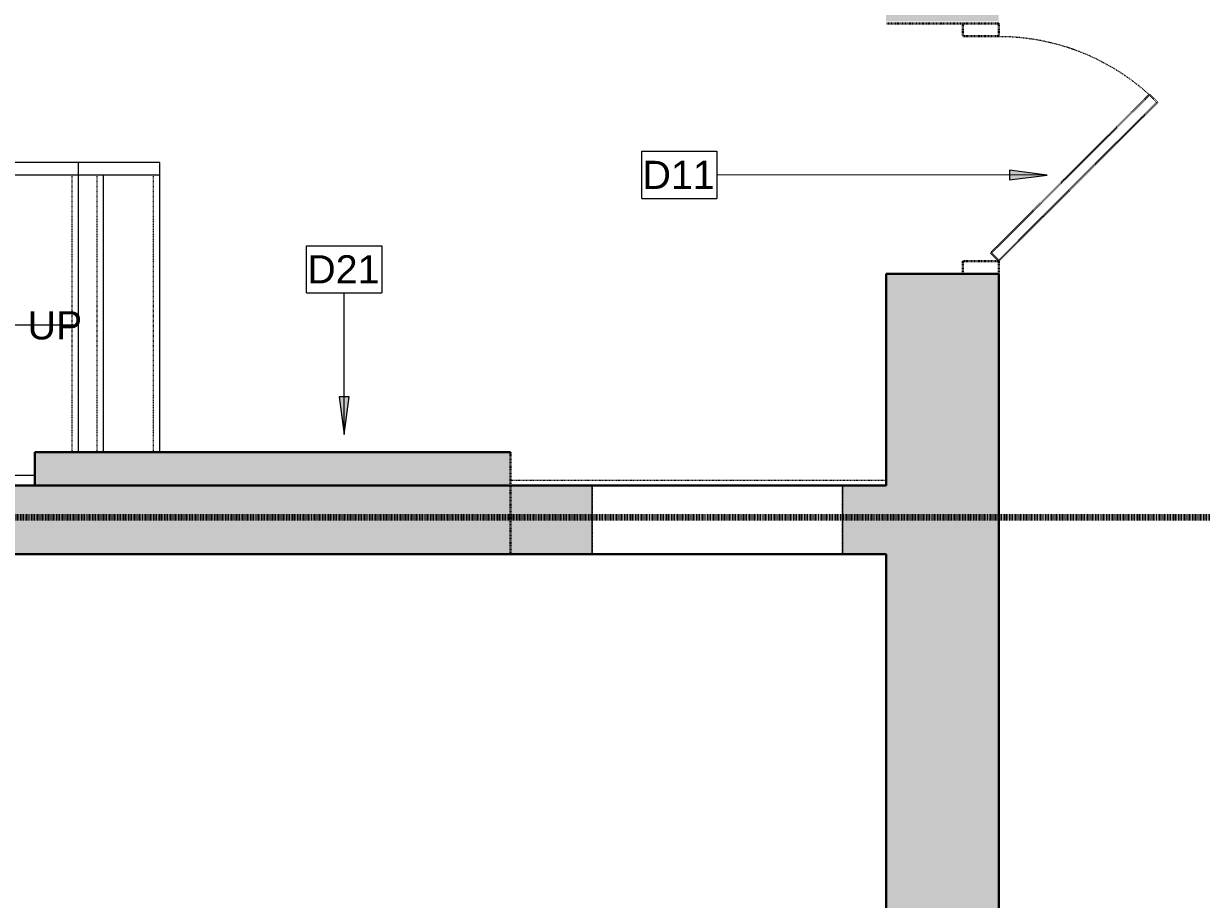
# Model space of a CAD drawing. Header units: inches. Extents: x -1176 to 1551, y -3558 to 978.
# Drawn here: x -909.8 to -721.7, y -229.1 to -89.1 of the extents above; entities that cross this region are included whole.
import ezdxf

# ---------------------------------------------------------------- set-up
doc = ezdxf.new("R2010")
doc.units = ezdxf.units.IN
doc.header["$MEASUREMENT"] = 0
for name, pattern in [('Dash', [0.25, 0.125, -0.125]), ('Demolished', [0.1875, 0.125, -0.0625]), ('Overhead 1_16_', [0.101562, 0.0625, -0.039062])]:
    doc.linetypes.add(name, pattern=pattern)
for name, color, linetype, lineweight in [('A-ANNO-KEYN', 231, 'Continuous', 9), ('A-ANNO-MATC', 214, 'Dash', 140), ('A-DOOR', 31, 'Continuous', 18), ('A-DOOR-FRAM', 31, 'Continuous', 30), ('A-WALL', 113, 'Continuous', 18), ('A-WALL-PATT', 111, 'Continuous', 18), ('S-STRS', 31, 'Demolished', 9), ('S-STRS-ANNO', 31, 'Continuous', 9), ('S-STRS-IDEN', 31, 'Continuous', 9)]:
    doc.layers.add(name, color=color, linetype=linetype, lineweight=lineweight)
doc.styles.add('Arial', font='arial.ttf', dxfattribs={"height": 4.5})
doc.styles.add('Swis721 Lt BT', font='swissl.ttf', dxfattribs={"height": 4.5})

# ---------------------------------------------------------------- blocks, each defined once
blk = doc.blocks.new('Single Flush - OTJ_SOLIDFLUSH_ALUM 3_  80_H-7707704-1st Floor Demo')
at = {"layer": 'A-DOOR', "color": 10, "linetype": 'Demolished', "lineweight": 30}
for p, q in [((-7.42, 34.32), (-8.65, 33.09)), ((17.91, 9), (-7.42, 34.32)), ((-8.65, 33.09), (16.67, 7.76)), ((16.67, 7.76), (17.91, 9))]:
    blk.add_line(p, q, dxfattribs=at)
at = {"layer": 'A-DOOR', "color": 7, "linetype": 'Demolished', "lineweight": 9}
blk.add_arc((17.91, 9), 35.81, 135, 180.5, dxfattribs=at)
at = {"layer": 'A-DOOR-FRAM', "color": 10, "linetype": 'Demolished'}
for p, q in [((-20, 3.25), (-20, 9)), ((-20, 9), (-18, 9)), ((-18, 3.25), (-18, 9)), ((18, 3.25), (18, 9)), ((18, 9), (20, 9)), ((20, 3.25), (20, 9)), ((-20, 3.25), (-18, 3.25)), ((18, 3.25), (20, 3.25))]:
    blk.add_line(p, q, dxfattribs=at)
blk = doc.blocks.new('Keynote Tag - Keynote Number - Boxed-135510-1st Floor Demo')
at = {"layer": 'A-ANNO-KEYN'}
for p, q in [((-0.125, -0.0792), (-0.125, 0.0781)), ((-0.125, 0.0781), (0.125, 0.0781)), ((0.125, 0.0781), (0.125, -0.0792)), ((-0.125, -0.0792), (0.125, -0.0792))]:
    blk.add_line(p, q, dxfattribs=at)

msp = doc.modelspace()

# ---------------------------------------------------------------- hatches: boundary and pattern name
at = {"layer": 'A-ANNO-KEYN'}
for points in [[(-746.33, -113.31), (-752.33, -112.51), (-752.34, -114.09)], [(-858.62, -154.77), (-857.83, -148.77), (-859.41, -148.77)]]:
    msp.add_hatch(color=256, dxfattribs=at).paths.add_polyline_path(points, flags=0)
at = {"layer": 'A-WALL-PATT'}
h = msp.add_hatch(color=250, dxfattribs=at)
h.paths.add_polyline_path([(-754.04, -1262.19), (-754.04, -1160.48), (-772.04, -1160.48), (-772.04, -1262.19), (-756.67, -1262.19)], flags=0)
h.paths.add_polyline_path([(-754.04, -1120.48), (-754.04, -1093.3), (-772.04, -1093.3), (-772.04, -1120.48), (-756.67, -1120.48)], flags=0)
h.paths.add_polyline_path([(-756.67, -1053.3), (-754.04, -1053.3), (-754.04, -1004.19), (-772.04, -1004.19), (-772.04, -1053.3)], flags=0)
h.paths.add_polyline_path([(-772.04, -962.19), (-754.04, -962.19), (-754.04, -860.19), (-772.04, -860.19), (-772.04, -900.73)], flags=0)
h.paths.add_polyline_path([(-756.67, -818.19), (-754.04, -818.19), (-754.04, -716.19), (-772.04, -716.19), (-772.04, -818.19), (-768.43, -818.19)], flags=0)
h.paths.add_polyline_path([(-756.67, -674.19), (-754.04, -674.19), (-754.04, -571), (-772.04, -571), (-772.04, -674.19)], flags=0)
h.paths.add_polyline_path([(-772.04, -530.75), (-754.04, -530.75), (-754.04, -428.19), (-772.04, -428.19), (-772.04, -458.34)], flags=0)
h.paths.add_polyline_path([(-754.04, -386.19), (-754.04, -278.19), (-772.04, -278.19), (-772.04, -386.19)], flags=0)
h.paths.add_polyline_path([(-756.67, -236.19), (-754.04, -236.19), (-754.04, -129.09), (-772.04, -129.09), (-772.04, -236.19)], flags=0)
h.paths.add_polyline_path([(-756.67, -88.75), (-754.04, -88.75), (-754.04, 16.25), (-772.04, 16.25), (-772.04, -88.75)], flags=0)
msp.add_hatch(color=250, dxfattribs=at).paths.add_polyline_path([(-832.04, -162.93), (-832.04, -157.59), (-908.04, -157.59), (-908.04, -162.93), (-850.71, -162.93)], flags=0)
h = msp.add_hatch(color=10, dxfattribs=at)
h.paths.add_polyline_path([(-772.04, -173.93), (-772.04, -162.93), (-779, -162.93), (-779, -173.93)], flags=0)
h.paths.add_polyline_path([(-819, -173.93), (-819, -162.93), (-1017.06, -162.93), (-1017.06, -173.93), (-850.71, -173.93)], flags=0)

# ---------------------------------------------------------------- linework, layer by layer
at = {"layer": 'A-ANNO-KEYN'}
for p, q in [((-752.33, -112.51), (-752.34, -114.09)), ((-746.33, -113.31), (-752.33, -112.51)), ((-746.33, -113.31), (-799.06, -113.28)), ((-752.34, -114.09), (-746.33, -113.31)), ((-858.62, -154.77), (-858.62, -132.16)), ((-857.83, -148.77), (-859.41, -148.77)), ((-859.41, -148.77), (-858.62, -154.77)), ((-858.62, -154.77), (-857.83, -148.77))]:
    msp.add_line(p, q, dxfattribs=at)
at = {"layer": 'A-ANNO-MATC'}
msp.add_line((-1047.65, -167.98), (-664.65, -167.98), dxfattribs=at)
at = {"layer": 'A-WALL', "color": 10, "linetype": 'Demolished', "lineweight": 30}
for p, q in [((-754.04, -89.09), (-772.04, -89.09)), ((-832.04, -173.93), (-832.04, -157.59)), ((-1017.06, -162.93), (-908.04, -162.93)), ((-832.04, -173.93), (-1017.06, -173.93))]:
    msp.add_line(p, q, dxfattribs=at)
at = {"layer": 'A-WALL', "color": 8, "lineweight": 30}
for p, q in [((-754.04, -129.09), (-772.04, -129.09)), ((-772.04, -129.09), (-772.04, -162.93)), ((-754.04, -236.19), (-754.04, -129.09)), ((-908.04, -162.93), (-908.04, -157.59)), ((-908.04, -157.59), (-832.04, -157.59)), ((-1017.06, -162.93), (-772.04, -162.93)), ((-1017.06, -173.93), (-772.04, -173.93)), ((-772.04, -173.93), (-772.04, -236.19))]:
    msp.add_line(p, q, dxfattribs=at)
at = {"layer": 'A-WALL', "color": 7, "linetype": 'Demolished', "lineweight": 9}
for p, q in [((-832.04, -162.93), (-908.04, -162.93)), ((-832.04, -162.09), (-772.04, -162.09)), ((-819, -162.93), (-819, -173.93)), ((-779, -173.93), (-779, -162.93))]:
    msp.add_line(p, q, dxfattribs=at)
at = {"layer": 'A-WALL', "lineweight": 9}
for p, q in [((-819, -173.93), (-819, -162.93)), ((-779, -162.93), (-779, -173.93))]:
    msp.add_line(p, q, dxfattribs=at)
at = {"layer": 'S-STRS', "linetype": 'Continuous'}
for p, q in [((-901.06, -111.32), (-946.19, -111.32)), ((-901.06, -113.32), (-901.06, -111.32)), ((-888.06, -111.32), (-901.06, -111.32)), ((-888.06, -113.32), (-888.06, -111.32)), ((-901.06, -113.32), (-912.06, -113.32)), ((-901.06, -157.59), (-901.06, -113.32)), ((-897.06, -113.32), (-901.06, -113.32)), ((-888.06, -113.32), (-897.06, -113.32)), ((-897.06, -157.59), (-897.06, -113.32)), ((-888.06, -157.59), (-888.06, -113.32)), ((-908.04, -161.32), (-912.06, -161.32))]:
    msp.add_line(p, q, dxfattribs=at)
at = {"layer": 'S-STRS', "linetype": 'Overhead 1_16_'}
for p, q in [((-902.06, -157.59), (-902.06, -113.32)), ((-898.06, -157.59), (-898.06, -113.32)), ((-889.06, -157.59), (-889.06, -113.32))]:
    msp.add_line(p, q, dxfattribs=at)
at = {"layer": 'S-STRS-ANNO'}
msp.add_line((-901.06, -137.32), (-912.06, -137.32), dxfattribs=at)

# ---------------------------------------------------------------- block references
at = {"layer": 'A-ANNO-KEYN', "xscale": 47.99999999999997, "yscale": 47.99999999999997, "zscale": 47.99999999999997}
for p in [(-805.06, -113.25), (-858.62, -128.36)]:
    msp.add_blockref('Keynote Tag - Keynote Number - Boxed-135510-1st Floor Demo', p, dxfattribs=at)
at = {"layer": 'A-DOOR', "color": 7, "linetype": 'Demolished', "lineweight": 9, "rotation": 269.9999999999999}
msp.add_blockref('Single Flush - OTJ_SOLIDFLUSH_ALUM 3_  80_H-7707704-1st Floor Demo', (-763.04, -109.09), dxfattribs=at)

# ---------------------------------------------------------------- texts
at = {"layer": 'A-ANNO-KEYN', "char_height": 4.5, "width": 14.0895, "attachment_point": 1, "style": 'Arial'}
for s, insert in [('D11', (-810.95, -111.03)), ('D21', (-864.51, -126.13))]:
    msp.add_mtext(s, dxfattribs=dict(at, insert=insert))
at = {"layer": 'S-STRS-IDEN', "insert": (-909.2, -135.08), "char_height": 4.5, "width": 9.7692, "attachment_point": 1, "line_spacing_factor": 1.005062, "style": 'Swis721 Lt BT'}
msp.add_mtext('UP', dxfattribs=at)

doc.saveas('drawing.dxf')
